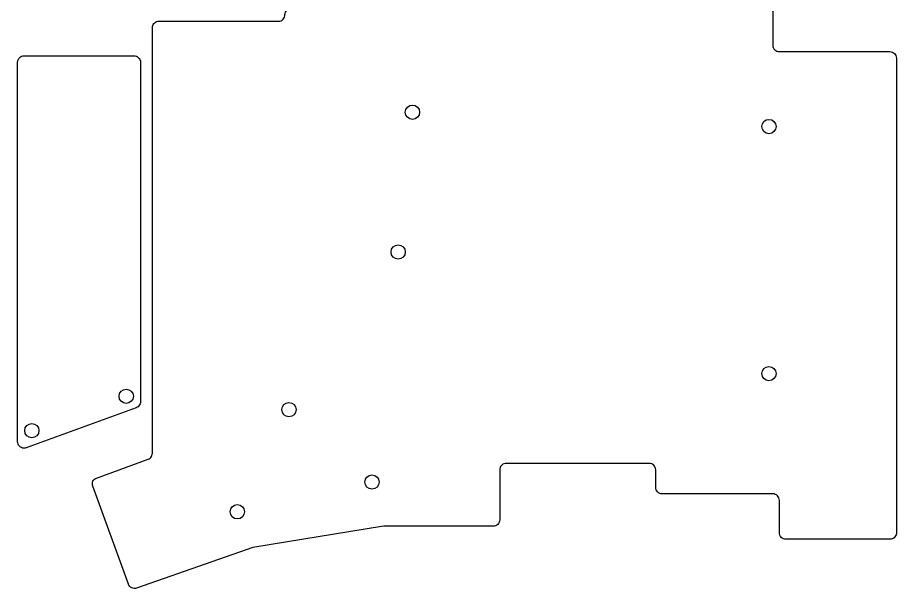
# Model space of a CAD drawing. Header units: inches. Extents: x -23 to 112, y -18 to 166.
# Drawn here: x -23.3 to 112.3, y -18.4 to 69.7 of the extents above; entities that cross this region are included whole.
import ezdxf

# ---------------------------------------------------------------- set-up
doc = ezdxf.new("R2010")
doc.units = ezdxf.units.IN
doc.header["$MEASUREMENT"] = 0

# ---------------------------------------------------------------- blocks, each defined once
blk = doc.blocks.new('block 133')
at = {"color": 7, "lineweight": 25, "true_color": 0xffffff}
blk.add_open_spline([(34.33, 33.55), (34.33, 32.94), (34.82, 32.45), (35.43, 32.45), (35.43, 32.45), (35.43, 32.45), (35.43, 32.45), (35.43, 32.45), (35.43, 32.45), (35.43, 32.45), (35.43, 32.45), (35.43, 32.45), (35.43, 32.45), (36.04, 32.45), (36.53, 32.94), (36.53, 33.55), (36.53, 33.55), (36.53, 33.55), (36.53, 33.55), (36.53, 33.55), (36.53, 33.55), (36.53, 33.55), (36.53, 33.55), (36.53, 33.55), (36.53, 33.55), (36.53, 34.15), (36.04, 34.65), (35.43, 34.65), (35.43, 34.65), (35.43, 34.65), (35.43, 34.65), (35.43, 34.65), (35.43, 34.65), (35.43, 34.65), (35.43, 34.65), (35.43, 34.65), (35.43, 34.65), (34.82, 34.65), (34.33, 34.15), (34.33, 33.55), (34.33, 33.55), (34.33, 33.55), (34.33, 33.55), (34.33, 33.55), (34.33, 33.55), (34.33, 33.55), (34.33, 33.55), (34.33, 33.55), (34.33, 33.55), (34.33, 33.55), (34.33, 33.55), (34.33, 33.55), (34.33, 33.55), (34.33, 33.55), (34.33, 33.55), (34.33, 33.55), (34.33, 33.55), (34.33, 33.55), (34.33, 33.55), (34.33, 33.55), (34.33, 33.55), (34.33, 33.55), (34.33, 33.55), (34.33, 33.55)], degree=3, knots=[0, 0, 0, 0, 1, 1, 1, 2, 2, 2, 3, 3, 3, 4, 4, 4, 5, 5, 5, 6, 6, 6, 7, 7, 7, 8, 8, 8, 9, 9, 9, 10, 10, 10, 11, 11, 11, 12, 12, 12, 13, 13, 13, 14, 14, 14, 15, 15, 15, 16, 16, 16, 17, 17, 17, 18, 18, 18, 19, 19, 19, 20, 20, 20, 21, 21, 21, 21], dxfattribs=at)
blk = doc.blocks.new('block 132')
blk.add_blockref('block 133', (0, 0))
blk = doc.blocks.new('block 131')
blk.add_blockref('block 132', (0, 0))
blk = doc.blocks.new('block 136')
at = {"color": 7, "lineweight": 25, "true_color": 0xffffff}
blk.add_open_spline([(91.52, 52.91), (91.52, 52.31), (92.02, 51.81), (92.63, 51.81), (92.63, 51.81), (92.63, 51.81), (92.63, 51.81), (92.63, 51.81), (92.63, 51.81), (92.63, 51.81), (92.63, 51.81), (92.63, 51.81), (92.63, 51.81), (93.23, 51.81), (93.73, 52.31), (93.73, 52.91), (93.73, 52.91), (93.73, 52.91), (93.73, 52.91), (93.73, 52.91), (93.73, 52.91), (93.73, 52.91), (93.73, 52.91), (93.73, 52.91), (93.73, 52.91), (93.73, 53.52), (93.23, 54.01), (92.63, 54.01), (92.63, 54.01), (92.63, 54.01), (92.63, 54.01), (92.63, 54.01), (92.63, 54.01), (92.63, 54.01), (92.63, 54.01), (92.63, 54.01), (92.63, 54.01), (92.02, 54.01), (91.52, 53.52), (91.52, 52.91), (91.52, 52.91), (91.52, 52.91), (91.52, 52.91), (91.52, 52.91), (91.52, 52.91), (91.52, 52.91), (91.52, 52.91), (91.52, 52.91), (91.52, 52.91), (91.52, 52.91), (91.52, 52.91), (91.52, 52.91), (91.52, 52.91), (91.52, 52.91), (91.52, 52.91), (91.52, 52.91), (91.52, 52.91), (91.52, 52.91), (91.52, 52.91), (91.52, 52.91), (91.52, 52.91), (91.52, 52.91), (91.52, 52.91), (91.52, 52.91)], degree=3, knots=[0, 0, 0, 0, 1, 1, 1, 2, 2, 2, 3, 3, 3, 4, 4, 4, 5, 5, 5, 6, 6, 6, 7, 7, 7, 8, 8, 8, 9, 9, 9, 10, 10, 10, 11, 11, 11, 12, 12, 12, 13, 13, 13, 14, 14, 14, 15, 15, 15, 16, 16, 16, 17, 17, 17, 18, 18, 18, 19, 19, 19, 20, 20, 20, 21, 21, 21, 21], dxfattribs=at)
blk = doc.blocks.new('block 135')
blk.add_blockref('block 136', (0, 0))
blk = doc.blocks.new('block 134')
blk.add_blockref('block 135', (0, 0))
blk = doc.blocks.new('block 139')
at = {"color": 7, "lineweight": 25, "true_color": 0xffffff}
blk.add_open_spline([(9.51, -6.55), (9.51, -7.16), (10, -7.65), (10.61, -7.65), (10.61, -7.65), (10.61, -7.65), (10.61, -7.65), (10.61, -7.65), (10.61, -7.65), (10.61, -7.65), (10.61, -7.65), (10.61, -7.65), (10.61, -7.65), (11.22, -7.65), (11.71, -7.16), (11.71, -6.55), (11.71, -6.55), (11.71, -6.55), (11.71, -6.55), (11.71, -6.55), (11.71, -6.55), (11.71, -6.55), (11.71, -6.55), (11.71, -6.55), (11.71, -6.55), (11.71, -5.94), (11.22, -5.45), (10.61, -5.45), (10.61, -5.45), (10.61, -5.45), (10.61, -5.45), (10.61, -5.45), (10.61, -5.45), (10.61, -5.45), (10.61, -5.45), (10.61, -5.45), (10.61, -5.45), (10, -5.45), (9.51, -5.94), (9.51, -6.55), (9.51, -6.55), (9.51, -6.55), (9.51, -6.55), (9.51, -6.55), (9.51, -6.55), (9.51, -6.55), (9.51, -6.55), (9.51, -6.55), (9.51, -6.55), (9.51, -6.55), (9.51, -6.55), (9.51, -6.55), (9.51, -6.55), (9.51, -6.55), (9.51, -6.55), (9.51, -6.55), (9.51, -6.55), (9.51, -6.55), (9.51, -6.55), (9.51, -6.55), (9.51, -6.55), (9.51, -6.55), (9.51, -6.55), (9.51, -6.55)], degree=3, knots=[0, 0, 0, 0, 1, 1, 1, 2, 2, 2, 3, 3, 3, 4, 4, 4, 5, 5, 5, 6, 6, 6, 7, 7, 7, 8, 8, 8, 9, 9, 9, 10, 10, 10, 11, 11, 11, 12, 12, 12, 13, 13, 13, 14, 14, 14, 15, 15, 15, 16, 16, 16, 17, 17, 17, 18, 18, 18, 19, 19, 19, 20, 20, 20, 21, 21, 21, 21], dxfattribs=at)
blk = doc.blocks.new('block 138')
blk.add_blockref('block 139', (0, 0))
blk = doc.blocks.new('block 137')
blk.add_blockref('block 138', (0, 0))
blk = doc.blocks.new('block 142')
at = {"color": 7, "lineweight": 25, "true_color": 0xffffff}
blk.add_open_spline([(91.52, 14.78), (91.52, 14.17), (92.02, 13.68), (92.63, 13.68), (92.63, 13.68), (92.63, 13.68), (92.63, 13.68), (92.63, 13.68), (92.63, 13.68), (92.63, 13.68), (92.63, 13.68), (92.63, 13.68), (92.63, 13.68), (93.23, 13.68), (93.73, 14.17), (93.73, 14.78), (93.73, 14.78), (93.73, 14.78), (93.73, 14.78), (93.73, 14.78), (93.73, 14.78), (93.73, 14.78), (93.73, 14.78), (93.73, 14.78), (93.73, 14.78), (93.73, 15.39), (93.23, 15.88), (92.63, 15.88), (92.63, 15.88), (92.63, 15.88), (92.63, 15.88), (92.63, 15.88), (92.63, 15.88), (92.63, 15.88), (92.63, 15.88), (92.63, 15.88), (92.63, 15.88), (92.02, 15.88), (91.52, 15.39), (91.52, 14.78), (91.52, 14.78), (91.52, 14.78), (91.52, 14.78), (91.52, 14.78), (91.52, 14.78), (91.52, 14.78), (91.52, 14.78), (91.52, 14.78), (91.52, 14.78), (91.52, 14.78), (91.52, 14.78), (91.52, 14.78), (91.52, 14.78), (91.52, 14.78), (91.52, 14.78), (91.52, 14.78), (91.52, 14.78), (91.52, 14.78), (91.52, 14.78), (91.52, 14.78), (91.52, 14.78), (91.52, 14.78), (91.52, 14.78), (91.52, 14.78)], degree=3, knots=[0, 0, 0, 0, 1, 1, 1, 2, 2, 2, 3, 3, 3, 4, 4, 4, 5, 5, 5, 6, 6, 6, 7, 7, 7, 8, 8, 8, 9, 9, 9, 10, 10, 10, 11, 11, 11, 12, 12, 12, 13, 13, 13, 14, 14, 14, 15, 15, 15, 16, 16, 16, 17, 17, 17, 18, 18, 18, 19, 19, 19, 20, 20, 20, 21, 21, 21, 21], dxfattribs=at)
blk = doc.blocks.new('block 141')
blk.add_blockref('block 142', (0, 0))
blk = doc.blocks.new('block 140')
blk.add_blockref('block 141', (0, 0))
blk = doc.blocks.new('block 145')
at = {"color": 7, "lineweight": 25, "true_color": 0xffffff}
blk.add_open_spline([(36.53, 55.12), (36.53, 54.51), (37.02, 54.01), (37.63, 54.01), (37.63, 54.01), (37.63, 54.01), (37.63, 54.01), (37.63, 54.01), (37.63, 54.01), (37.63, 54.01), (37.63, 54.01), (37.63, 54.01), (37.63, 54.01), (38.24, 54.01), (38.73, 54.51), (38.73, 55.12), (38.73, 55.12), (38.73, 55.12), (38.73, 55.12), (38.73, 55.12), (38.73, 55.12), (38.73, 55.12), (38.73, 55.12), (38.73, 55.12), (38.73, 55.12), (38.73, 55.72), (38.24, 56.22), (37.63, 56.22), (37.63, 56.22), (37.63, 56.22), (37.63, 56.22), (37.63, 56.22), (37.63, 56.22), (37.63, 56.22), (37.63, 56.22), (37.63, 56.22), (37.63, 56.22), (37.02, 56.22), (36.53, 55.72), (36.53, 55.12), (36.53, 55.12), (36.53, 55.12), (36.53, 55.12), (36.53, 55.12), (36.53, 55.12), (36.53, 55.12), (36.53, 55.12), (36.53, 55.12), (36.53, 55.12), (36.53, 55.12), (36.53, 55.12), (36.53, 55.12), (36.53, 55.12), (36.53, 55.12), (36.53, 55.12), (36.53, 55.12), (36.53, 55.12), (36.53, 55.12), (36.53, 55.12), (36.53, 55.12), (36.53, 55.12), (36.53, 55.12), (36.53, 55.12), (36.53, 55.12)], degree=3, knots=[0, 0, 0, 0, 1, 1, 1, 2, 2, 2, 3, 3, 3, 4, 4, 4, 5, 5, 5, 6, 6, 6, 7, 7, 7, 8, 8, 8, 9, 9, 9, 10, 10, 10, 11, 11, 11, 12, 12, 12, 13, 13, 13, 14, 14, 14, 15, 15, 15, 16, 16, 16, 17, 17, 17, 18, 18, 18, 19, 19, 19, 20, 20, 20, 21, 21, 21, 21], dxfattribs=at)
blk = doc.blocks.new('block 144')
blk.add_blockref('block 145', (0, 0))
blk = doc.blocks.new('block 143')
blk.add_blockref('block 144', (0, 0))
blk = doc.blocks.new('block 148')
at = {"color": 7, "lineweight": 25, "true_color": 0xffffff}
blk.add_open_spline([(17.48, 9.21), (17.48, 8.6), (17.97, 8.11), (18.58, 8.11), (18.58, 8.11), (18.58, 8.11), (18.58, 8.11), (18.58, 8.11), (18.58, 8.11), (18.58, 8.11), (18.58, 8.11), (18.58, 8.11), (18.58, 8.11), (19.19, 8.11), (19.68, 8.6), (19.68, 9.21), (19.68, 9.21), (19.68, 9.21), (19.68, 9.21), (19.68, 9.21), (19.68, 9.21), (19.68, 9.21), (19.68, 9.21), (19.68, 9.21), (19.68, 9.21), (19.68, 9.82), (19.19, 10.31), (18.58, 10.31), (18.58, 10.31), (18.58, 10.31), (18.58, 10.31), (18.58, 10.31), (18.58, 10.31), (18.58, 10.31), (18.58, 10.31), (18.58, 10.31), (18.58, 10.31), (17.97, 10.31), (17.48, 9.82), (17.48, 9.21), (17.48, 9.21), (17.48, 9.21), (17.48, 9.21), (17.48, 9.21), (17.48, 9.21), (17.48, 9.21), (17.48, 9.21), (17.48, 9.21), (17.48, 9.21), (17.48, 9.21), (17.48, 9.21), (17.48, 9.21), (17.48, 9.21), (17.48, 9.21), (17.48, 9.21), (17.48, 9.21), (17.48, 9.21), (17.48, 9.21), (17.48, 9.21), (17.48, 9.21), (17.48, 9.21), (17.48, 9.21), (17.48, 9.21), (17.48, 9.21)], degree=3, knots=[0, 0, 0, 0, 1, 1, 1, 2, 2, 2, 3, 3, 3, 4, 4, 4, 5, 5, 5, 6, 6, 6, 7, 7, 7, 8, 8, 8, 9, 9, 9, 10, 10, 10, 11, 11, 11, 12, 12, 12, 13, 13, 13, 14, 14, 14, 15, 15, 15, 16, 16, 16, 17, 17, 17, 18, 18, 18, 19, 19, 19, 20, 20, 20, 21, 21, 21, 21], dxfattribs=at)
blk = doc.blocks.new('block 147')
blk.add_blockref('block 148', (0, 0))
blk = doc.blocks.new('block 146')
blk.add_blockref('block 147', (0, 0))
blk = doc.blocks.new('block 151')
at = {"color": 7, "lineweight": 25, "true_color": 0xffffff}
blk.add_open_spline([(30.28, -1.97), (30.28, -2.57), (30.78, -3.07), (31.38, -3.07), (31.38, -3.07), (31.38, -3.07), (31.38, -3.07), (31.38, -3.07), (31.38, -3.07), (31.38, -3.07), (31.38, -3.07), (31.38, -3.07), (31.38, -3.07), (31.99, -3.07), (32.49, -2.57), (32.49, -1.97), (32.49, -1.97), (32.49, -1.97), (32.49, -1.97), (32.49, -1.97), (32.49, -1.97), (32.49, -1.97), (32.49, -1.97), (32.49, -1.97), (32.49, -1.97), (32.49, -1.36), (31.99, -0.87), (31.38, -0.87), (31.38, -0.87), (31.38, -0.87), (31.38, -0.87), (31.38, -0.87), (31.38, -0.87), (31.38, -0.87), (31.38, -0.87), (31.38, -0.87), (31.38, -0.87), (30.78, -0.87), (30.28, -1.36), (30.28, -1.97), (30.28, -1.97), (30.28, -1.97), (30.28, -1.97), (30.28, -1.97), (30.28, -1.97), (30.28, -1.97), (30.28, -1.97), (30.28, -1.97), (30.28, -1.97), (30.28, -1.97), (30.28, -1.97), (30.28, -1.97), (30.28, -1.97), (30.28, -1.97), (30.28, -1.97), (30.28, -1.97), (30.28, -1.97), (30.28, -1.97), (30.28, -1.97), (30.28, -1.97), (30.28, -1.97), (30.28, -1.97), (30.28, -1.97), (30.28, -1.97)], degree=3, knots=[0, 0, 0, 0, 1, 1, 1, 2, 2, 2, 3, 3, 3, 4, 4, 4, 5, 5, 5, 6, 6, 6, 7, 7, 7, 8, 8, 8, 9, 9, 9, 10, 10, 10, 11, 11, 11, 12, 12, 12, 13, 13, 13, 14, 14, 14, 15, 15, 15, 16, 16, 16, 17, 17, 17, 18, 18, 18, 19, 19, 19, 20, 20, 20, 21, 21, 21, 21], dxfattribs=at)
blk = doc.blocks.new('block 150')
blk.add_blockref('block 151', (0, 0))
blk = doc.blocks.new('block 149')
blk.add_blockref('block 150', (0, 0))
blk = doc.blocks.new('block 154')
at = {"color": 7, "lineweight": 25, "true_color": 0xffffff}
blk.add_lwpolyline([(-2.5, 68.18), (-2.48, 68.35), (-2.44, 68.52), (-2.37, 68.68), (-2.27, 68.82), (-2.14, 68.94), (-2, 69.04), (-1.84, 69.12), (-1.67, 69.16), (-1.5, 69.18)], dxfattribs=at)
blk = doc.blocks.new('block 153')
blk.add_blockref('block 154', (0, 0))
blk = doc.blocks.new('block 156')
at = {"color": 7, "lineweight": 25, "true_color": 0xffffff}
blk.add_lwpolyline([(-1.5, 69.18), (1.75, 69.18), (12.56, 69.18), (16.96, 69.18)], dxfattribs=at)
blk = doc.blocks.new('block 155')
blk.add_blockref('block 156', (0, 0))
blk = doc.blocks.new('block 158')
at = {"color": 7, "lineweight": 25, "true_color": 0xffffff}
blk.add_lwpolyline([(16.96, 69.18), (17.16, 69.2), (17.35, 69.25), (17.52, 69.35), (17.67, 69.47), (17.79, 69.62), (17.89, 69.79), (17.94, 69.98), (17.96, 70.18)], dxfattribs=at)
blk = doc.blocks.new('block 157')
blk.add_blockref('block 158', (0, 0))
blk = doc.blocks.new('block 160')
at = {"color": 7, "lineweight": 25, "true_color": 0xffffff}
blk.add_lwpolyline([(17.96, 70.18), (17.98, 70.37), (18.04, 70.56), (18.13, 70.73), (18.26, 70.89), (18.41, 71.01), (18.58, 71.1), (18.77, 71.16), (18.96, 71.18)], dxfattribs=at)
blk = doc.blocks.new('block 159')
blk.add_blockref('block 160', (0, 0))
blk = doc.blocks.new('block 162')
at = {"color": 7, "lineweight": 25, "true_color": 0xffffff}
blk.add_lwpolyline([(18.96, 71.18), (36.03, 71.18)], dxfattribs=at)
blk = doc.blocks.new('block 161')
blk.add_blockref('block 162', (0, 0))
blk = doc.blocks.new('block 164')
at = {"color": 7, "lineweight": 25, "true_color": 0xffffff}
blk.add_lwpolyline([(36.03, 71.18), (36.22, 71.2), (36.41, 71.25), (36.58, 71.35), (36.74, 71.47), (36.86, 71.62), (36.95, 71.8), (37.01, 71.98), (37.03, 72.18)], dxfattribs=at)
blk = doc.blocks.new('block 163')
blk.add_blockref('block 164', (0, 0))
blk = doc.blocks.new('block 166')
at = {"color": 7, "lineweight": 25, "true_color": 0xffffff}
blk.add_lwpolyline([(37.03, 72.18), (37.03, 72.68)], dxfattribs=at)
blk = doc.blocks.new('block 165')
blk.add_blockref('block 166', (0, 0))
blk = doc.blocks.new('block 168')
at = {"color": 7, "lineweight": 25, "true_color": 0xffffff}
blk.add_lwpolyline([(37.03, 72.68), (37.05, 72.88), (37.11, 73.06), (37.2, 73.24), (37.32, 73.39), (37.47, 73.51), (37.65, 73.6), (37.83, 73.66), (38.03, 73.68)], dxfattribs=at)
blk = doc.blocks.new('block 167')
blk.add_blockref('block 168', (0, 0))
blk = doc.blocks.new('block 170')
at = {"color": 7, "lineweight": 25, "true_color": 0xffffff}
blk.add_lwpolyline([(38.03, 73.68), (55.09, 73.68)], dxfattribs=at)
blk = doc.blocks.new('block 169')
blk.add_blockref('block 170', (0, 0))
blk = doc.blocks.new('block 172')
at = {"color": 7, "lineweight": 25, "true_color": 0xffffff}
blk.add_lwpolyline([(55.09, 73.68), (55.27, 73.7), (55.44, 73.74), (55.59, 73.81), (55.74, 73.91), (55.86, 74.04), (55.96, 74.18), (56.04, 74.34), (56.08, 74.51), (56.09, 74.68)], dxfattribs=at)
blk = doc.blocks.new('block 171')
blk.add_blockref('block 172', (0, 0))
blk = doc.blocks.new('block 174')
at = {"color": 7, "lineweight": 25, "true_color": 0xffffff}
blk.add_lwpolyline([(56.09, 74.68), (56.09, 75.18)], dxfattribs=at)
blk = doc.blocks.new('block 173')
blk.add_blockref('block 174', (0, 0))
blk = doc.blocks.new('block 176')
at = {"color": 7, "lineweight": 25, "true_color": 0xffffff}
blk.add_lwpolyline([(56.09, 75.18), (56.11, 75.36), (56.16, 75.52), (56.23, 75.68), (56.33, 75.83), (56.45, 75.95), (56.6, 76.05), (56.75, 76.12), (56.92, 76.17), (57.1, 76.18)], dxfattribs=at)
blk = doc.blocks.new('block 175')
blk.add_blockref('block 176', (0, 0))
blk = doc.blocks.new('block 178')
at = {"color": 7, "lineweight": 25, "true_color": 0xffffff}
blk.add_lwpolyline([(57.1, 76.18), (73.16, 76.18)], dxfattribs=at)
blk = doc.blocks.new('block 177')
blk.add_blockref('block 178', (0, 0))
blk = doc.blocks.new('block 180')
at = {"color": 7, "lineweight": 25, "true_color": 0xffffff}
blk.add_lwpolyline([(73.16, 76.18), (73.33, 76.17), (73.5, 76.12), (73.66, 76.05), (73.8, 75.95), (73.93, 75.83), (74.03, 75.68), (74.1, 75.52), (74.15, 75.36), (74.16, 75.18)], dxfattribs=at)
blk = doc.blocks.new('block 179')
blk.add_blockref('block 180', (0, 0))
blk = doc.blocks.new('block 182')
at = {"color": 7, "lineweight": 25, "true_color": 0xffffff}
blk.add_lwpolyline([(74.16, 75.18), (74.16, 72.48)], dxfattribs=at)
blk = doc.blocks.new('block 181')
blk.add_blockref('block 182', (0, 0))
blk = doc.blocks.new('block 184')
at = {"color": 7, "lineweight": 25, "true_color": 0xffffff}
blk.add_lwpolyline([(74.16, 72.48), (74.18, 72.28), (74.24, 72.1), (74.33, 71.92), (74.45, 71.77), (74.61, 71.65), (74.78, 71.56), (74.97, 71.5), (75.16, 71.48)], dxfattribs=at)
blk = doc.blocks.new('block 183')
blk.add_blockref('block 184', (0, 0))
blk = doc.blocks.new('block 186')
at = {"color": 7, "lineweight": 25, "true_color": 0xffffff}
blk.add_lwpolyline([(75.16, 71.48), (92.23, 71.48)], dxfattribs=at)
blk = doc.blocks.new('block 185')
blk.add_blockref('block 186', (0, 0))
blk = doc.blocks.new('block 188')
at = {"color": 7, "lineweight": 25, "true_color": 0xffffff}
blk.add_lwpolyline([(92.23, 71.48), (92.4, 71.46), (92.57, 71.42), (92.73, 71.35), (92.87, 71.24), (92.99, 71.12), (93.09, 70.98), (93.17, 70.82), (93.21, 70.65), (93.23, 70.48)], dxfattribs=at)
blk = doc.blocks.new('block 187')
blk.add_blockref('block 188', (0, 0))
blk = doc.blocks.new('block 190')
at = {"color": 7, "lineweight": 25, "true_color": 0xffffff}
blk.add_lwpolyline([(93.23, 70.48), (93.23, 65.47)], dxfattribs=at)
blk = doc.blocks.new('block 189')
blk.add_blockref('block 190', (0, 0))
blk = doc.blocks.new('block 192')
at = {"color": 7, "lineweight": 25, "true_color": 0xffffff}
blk.add_lwpolyline([(93.23, 65.47), (93.25, 65.28), (93.3, 65.09), (93.4, 64.92), (93.52, 64.77), (93.67, 64.64), (93.84, 64.55), (94.03, 64.49), (94.23, 64.47)], dxfattribs=at)
blk = doc.blocks.new('block 191')
blk.add_blockref('block 192', (0, 0))
blk = doc.blocks.new('block 194')
at = {"color": 7, "lineweight": 25, "true_color": 0xffffff}
blk.add_lwpolyline([(94.23, 64.47), (111.29, 64.47)], dxfattribs=at)
blk = doc.blocks.new('block 193')
blk.add_blockref('block 194', (0, 0))
blk = doc.blocks.new('block 196')
at = {"color": 7, "lineweight": 25, "true_color": 0xffffff}
blk.add_lwpolyline([(111.29, 64.47), (111.49, 64.45), (111.67, 64.4), (111.85, 64.3), (112, 64.18), (112.12, 64.03), (112.22, 63.86), (112.27, 63.67), (112.29, 63.47)], dxfattribs=at)
blk = doc.blocks.new('block 195')
blk.add_blockref('block 196', (0, 0))
blk = doc.blocks.new('block 198')
at = {"color": 7, "lineweight": 25, "true_color": 0xffffff}
blk.add_lwpolyline([(112.29, 63.47), (112.29, -9.79)], dxfattribs=at)
blk = doc.blocks.new('block 197')
blk.add_blockref('block 198', (0, 0))
blk = doc.blocks.new('block 200')
at = {"color": 7, "lineweight": 25, "true_color": 0xffffff}
blk.add_lwpolyline([(112.29, -9.79), (112.28, -9.96), (112.23, -10.13), (112.16, -10.29), (112.06, -10.43), (111.93, -10.56), (111.79, -10.66), (111.63, -10.73), (111.47, -10.77), (111.29, -10.79)], dxfattribs=at)
blk = doc.blocks.new('block 199')
blk.add_blockref('block 200', (0, 0))
blk = doc.blocks.new('block 202')
at = {"color": 7, "lineweight": 25, "true_color": 0xffffff}
blk.add_lwpolyline([(111.29, -10.79), (95.23, -10.79)], dxfattribs=at)
blk = doc.blocks.new('block 201')
blk.add_blockref('block 202', (0, 0))
blk = doc.blocks.new('block 204')
at = {"color": 7, "lineweight": 25, "true_color": 0xffffff}
blk.add_lwpolyline([(95.23, -10.79), (95.03, -10.77), (94.84, -10.71), (94.67, -10.62), (94.52, -10.5), (94.4, -10.35), (94.3, -10.17), (94.25, -9.98), (94.23, -9.79)], dxfattribs=at)
blk = doc.blocks.new('block 203')
blk.add_blockref('block 204', (0, 0))
blk = doc.blocks.new('block 206')
at = {"color": 7, "lineweight": 25, "true_color": 0xffffff}
blk.add_lwpolyline([(94.23, -9.79), (94.23, -4.79)], dxfattribs=at)
blk = doc.blocks.new('block 205')
blk.add_blockref('block 206', (0, 0))
blk = doc.blocks.new('block 208')
at = {"color": 7, "lineweight": 25, "true_color": 0xffffff}
blk.add_lwpolyline([(94.23, -4.79), (94.21, -4.59), (94.15, -4.4), (94.06, -4.23), (93.93, -4.08), (93.78, -3.95), (93.61, -3.86), (93.42, -3.8), (93.23, -3.78)], dxfattribs=at)
blk = doc.blocks.new('block 207')
blk.add_blockref('block 208', (0, 0))
blk = doc.blocks.new('block 210')
at = {"color": 7, "lineweight": 25, "true_color": 0xffffff}
blk.add_lwpolyline([(93.23, -3.78), (76.16, -3.78)], dxfattribs=at)
blk = doc.blocks.new('block 209')
blk.add_blockref('block 210', (0, 0))
blk = doc.blocks.new('block 212')
at = {"color": 7, "lineweight": 25, "true_color": 0xffffff}
blk.add_lwpolyline([(76.16, -3.78), (75.97, -3.76), (75.78, -3.71), (75.61, -3.62), (75.45, -3.49), (75.33, -3.34), (75.24, -3.17), (75.18, -2.98), (75.16, -2.78)], dxfattribs=at)
blk = doc.blocks.new('block 211')
blk.add_blockref('block 212', (0, 0))
blk = doc.blocks.new('block 214')
at = {"color": 7, "lineweight": 25, "true_color": 0xffffff}
blk.add_lwpolyline([(75.16, -2.78), (75.16, -0.08)], dxfattribs=at)
blk = doc.blocks.new('block 213')
blk.add_blockref('block 214', (0, 0))
blk = doc.blocks.new('block 216')
at = {"color": 7, "lineweight": 25, "true_color": 0xffffff}
blk.add_lwpolyline([(75.16, -0.08), (75.14, 0.11), (75.08, 0.3), (74.99, 0.47), (74.87, 0.63), (74.72, 0.75), (74.54, 0.84), (74.36, 0.9), (74.16, 0.92)], dxfattribs=at)
blk = doc.blocks.new('block 215')
blk.add_blockref('block 216', (0, 0))
blk = doc.blocks.new('block 218')
at = {"color": 7, "lineweight": 25, "true_color": 0xffffff}
blk.add_lwpolyline([(74.16, 0.92), (52.09, 0.92)], dxfattribs=at)
blk = doc.blocks.new('block 217')
blk.add_blockref('block 218', (0, 0))
blk = doc.blocks.new('block 220')
at = {"color": 7, "lineweight": 25, "true_color": 0xffffff}
blk.add_lwpolyline([(52.09, 0.92), (51.92, 0.9), (51.75, 0.86), (51.59, 0.79), (51.45, 0.69), (51.32, 0.56), (51.22, 0.42), (51.15, 0.26), (51.11, 0.09), (51.09, -0.08)], dxfattribs=at)
blk = doc.blocks.new('block 219')
blk.add_blockref('block 220', (0, 0))
blk = doc.blocks.new('block 222')
at = {"color": 7, "lineweight": 25, "true_color": 0xffffff}
blk.add_lwpolyline([(51.09, -0.08), (51.09, -7.79)], dxfattribs=at)
blk = doc.blocks.new('block 221')
blk.add_blockref('block 222', (0, 0))
blk = doc.blocks.new('block 224')
at = {"color": 7, "lineweight": 25, "true_color": 0xffffff}
blk.add_lwpolyline([(51.09, -7.79), (51.07, -7.98), (51.01, -8.17), (50.92, -8.34), (50.8, -8.49), (50.65, -8.62), (50.47, -8.71), (50.29, -8.77), (50.09, -8.79)], dxfattribs=at)
blk = doc.blocks.new('block 223')
blk.add_blockref('block 224', (0, 0))
blk = doc.blocks.new('block 226')
at = {"color": 7, "lineweight": 25, "true_color": 0xffffff}
blk.add_lwpolyline([(50.09, -8.79), (33.19, -8.79)], dxfattribs=at)
blk = doc.blocks.new('block 225')
blk.add_blockref('block 226', (0, 0))
blk = doc.blocks.new('block 228')
at = {"color": 7, "lineweight": 25, "true_color": 0xffffff}
blk.add_lwpolyline([(33.19, -8.79), (32.87, -8.81)], dxfattribs=at)
blk = doc.blocks.new('block 227')
blk.add_blockref('block 228', (0, 0))
blk = doc.blocks.new('block 230')
at = {"color": 7, "lineweight": 25, "true_color": 0xffffff}
blk.add_lwpolyline([(32.87, -8.81), (13.33, -11.99)], dxfattribs=at)
blk = doc.blocks.new('block 229')
blk.add_blockref('block 230', (0, 0))
blk = doc.blocks.new('block 232')
at = {"color": 7, "lineweight": 25, "true_color": 0xffffff}
blk.add_lwpolyline([(13.33, -11.99), (12.99, -12.08)], dxfattribs=at)
blk = doc.blocks.new('block 231')
blk.add_blockref('block 232', (0, 0))
blk = doc.blocks.new('block 234')
at = {"color": 7, "lineweight": 25, "true_color": 0xffffff}
blk.add_lwpolyline([(12.99, -12.08), (-4.92, -18.33)], dxfattribs=at)
blk = doc.blocks.new('block 233')
blk.add_blockref('block 234', (0, 0))
blk = doc.blocks.new('block 236')
at = {"color": 7, "lineweight": 25, "true_color": 0xffffff}
blk.add_lwpolyline([(-4.92, -18.33), (-5.11, -18.37), (-5.31, -18.38), (-5.5, -18.35), (-5.68, -18.29), (-5.85, -18.19), (-5.99, -18.06), (-6.11, -17.9), (-6.19, -17.73)], dxfattribs=at)
blk = doc.blocks.new('block 235')
blk.add_blockref('block 236', (0, 0))
blk = doc.blocks.new('block 238')
at = {"color": 7, "lineweight": 25, "true_color": 0xffffff}
blk.add_lwpolyline([(-6.19, -17.73), (-11.69, -2.62)], dxfattribs=at)
blk = doc.blocks.new('block 237')
blk.add_blockref('block 238', (0, 0))
blk = doc.blocks.new('block 240')
at = {"color": 7, "lineweight": 25, "true_color": 0xffffff}
blk.add_lwpolyline([(-11.69, -2.62), (-11.74, -2.43), (-11.75, -2.23), (-11.72, -2.04), (-11.66, -1.85), (-11.56, -1.68), (-11.43, -1.54), (-11.27, -1.42), (-11.09, -1.34)], dxfattribs=at)
blk = doc.blocks.new('block 239')
blk.add_blockref('block 240', (0, 0))
blk = doc.blocks.new('block 242')
at = {"color": 7, "lineweight": 25, "true_color": 0xffffff}
blk.add_lwpolyline([(-11.09, -1.34), (-3.16, 1.55)], dxfattribs=at)
blk = doc.blocks.new('block 241')
blk.add_blockref('block 242', (0, 0))
blk = doc.blocks.new('block 244')
at = {"color": 7, "lineweight": 25, "true_color": 0xffffff}
blk.add_lwpolyline([(-3.16, 1.55), (-3, 1.63), (-2.86, 1.73), (-2.73, 1.85), (-2.63, 1.99), (-2.56, 2.15), (-2.52, 2.32), (-2.5, 2.49)], dxfattribs=at)
blk = doc.blocks.new('block 243')
blk.add_blockref('block 244', (0, 0))
blk = doc.blocks.new('block 246')
at = {"color": 7, "lineweight": 25, "true_color": 0xffffff}
blk.add_lwpolyline([(-2.5, 2.49), (-2.5, 67.18), (-2.5, 68.18)], dxfattribs=at)
blk = doc.blocks.new('block 245')
blk.add_blockref('block 246', (0, 0))
blk = doc.blocks.new('block 152')
for name in ['block 175', 'block 177', 'block 179', 'block 171', 'block 173', 'block 181', 'block 167', 'block 169', 'block 163', 'block 165', 'block 183', 'block 159', 'block 161', 'block 185', 'block 187', 'block 153', 'block 155', 'block 157', 'block 189', 'block 245', 'block 191', 'block 193', 'block 195', 'block 197', 'block 241', 'block 243', 'block 219', 'block 217', 'block 215', 'block 239', 'block 221', 'block 213', 'block 237', 'block 211', 'block 209', 'block 207', 'block 205', 'block 223', 'block 229', 'block 227', 'block 225', 'block 203', 'block 201', 'block 199', 'block 233', 'block 231', 'block 235']:
    blk.add_blockref(name, (0, 0))
blk = doc.blocks.new('block 250')
at = {"color": 7, "lineweight": 25, "true_color": 0xffffff}
blk.add_lwpolyline([(-5.33, 63.83), (-5.14, 63.81), (-4.95, 63.75), (-4.78, 63.66), (-4.62, 63.54), (-4.5, 63.39), (-4.41, 63.21), (-4.35, 63.03), (-4.33, 62.83)], dxfattribs=at)
blk = doc.blocks.new('block 249')
blk.add_blockref('block 250', (0, 0))
blk = doc.blocks.new('block 248')
blk.add_blockref('block 249', (0, 0))
blk = doc.blocks.new('block 253')
at = {"color": 7, "lineweight": 25, "true_color": 0xffffff}
blk.add_lwpolyline([(-4.33, 62.83), (-4.33, 10.44)], dxfattribs=at)
blk = doc.blocks.new('block 252')
blk.add_blockref('block 253', (0, 0))
blk = doc.blocks.new('block 251')
blk.add_blockref('block 252', (0, 0))
blk = doc.blocks.new('block 256')
at = {"color": 7, "lineweight": 25, "true_color": 0xffffff}
blk.add_lwpolyline([(-4.33, 10.44), (-4.35, 10.26), (-4.39, 10.09), (-4.47, 9.94), (-4.57, 9.79), (-4.69, 9.67), (-4.83, 9.57), (-4.99, 9.5)], dxfattribs=at)
blk = doc.blocks.new('block 255')
blk.add_blockref('block 256', (0, 0))
blk = doc.blocks.new('block 254')
blk.add_blockref('block 255', (0, 0))
blk = doc.blocks.new('block 259')
at = {"color": 7, "lineweight": 25, "true_color": 0xffffff}
blk.add_lwpolyline([(-4.99, 9.5), (-21.95, 3.32)], dxfattribs=at)
blk = doc.blocks.new('block 258')
blk.add_blockref('block 259', (0, 0))
blk = doc.blocks.new('block 257')
blk.add_blockref('block 258', (0, 0))
blk = doc.blocks.new('block 262')
at = {"color": 7, "lineweight": 25, "true_color": 0xffffff}
blk.add_lwpolyline([(-21.95, 3.32), (-22.14, 3.28), (-22.33, 3.26), (-22.52, 3.29), (-22.7, 3.35), (-22.86, 3.44), (-23.01, 3.57), (-23.13, 3.72), (-23.22, 3.89), (-23.27, 4.07), (-23.29, 4.26)], dxfattribs=at)
blk = doc.blocks.new('block 261')
blk.add_blockref('block 262', (0, 0))
blk = doc.blocks.new('block 260')
blk.add_blockref('block 261', (0, 0))
blk = doc.blocks.new('block 265')
at = {"color": 7, "lineweight": 25, "true_color": 0xffffff}
blk.add_lwpolyline([(-23.29, 4.26), (-23.29, 62.83)], dxfattribs=at)
blk = doc.blocks.new('block 264')
blk.add_blockref('block 265', (0, 0))
blk = doc.blocks.new('block 263')
blk.add_blockref('block 264', (0, 0))
blk = doc.blocks.new('block 268')
at = {"color": 7, "lineweight": 25, "true_color": 0xffffff}
blk.add_lwpolyline([(-23.29, 62.83), (-23.27, 63.03), (-23.21, 63.21), (-23.12, 63.39), (-23, 63.54), (-22.85, 63.66), (-22.67, 63.75), (-22.49, 63.81), (-22.29, 63.83)], dxfattribs=at)
blk = doc.blocks.new('block 267')
blk.add_blockref('block 268', (0, 0))
blk = doc.blocks.new('block 266')
blk.add_blockref('block 267', (0, 0))
blk = doc.blocks.new('block 271')
at = {"color": 7, "lineweight": 25, "true_color": 0xffffff}
blk.add_lwpolyline([(-22.29, 63.83), (-5.33, 63.83)], dxfattribs=at)
blk = doc.blocks.new('block 270')
blk.add_blockref('block 271', (0, 0))
blk = doc.blocks.new('block 269')
blk.add_blockref('block 270', (0, 0))
blk = doc.blocks.new('block 247')
for name in ['block 266', 'block 269', 'block 248', 'block 263', 'block 251', 'block 257', 'block 254', 'block 260']:
    blk.add_blockref(name, (0, 0))
blk = doc.blocks.new('block 275')
at = {"color": 7, "lineweight": 25, "true_color": 0xffffff}
blk.add_open_spline([(-7.63, 11.27), (-7.63, 10.67), (-7.13, 10.18), (-6.53, 10.18), (-6.53, 10.18), (-6.53, 10.18), (-6.53, 10.18), (-6.53, 10.18), (-6.53, 10.18), (-6.53, 10.18), (-6.53, 10.18), (-6.53, 10.18), (-6.53, 10.18), (-6.53, 10.18), (-6.53, 10.18), (-6.53, 10.18), (-6.53, 10.18), (-6.53, 10.18), (-6.53, 10.18), (-6.53, 10.18), (-6.53, 10.18), (-6.53, 10.18), (-6.53, 10.18), (-6.53, 10.18), (-6.53, 10.18), (-5.92, 10.18), (-5.43, 10.67), (-5.43, 11.27), (-5.43, 11.27), (-5.43, 11.27), (-5.43, 11.27), (-5.43, 11.27), (-5.43, 11.27), (-5.43, 11.27), (-5.43, 11.27), (-5.43, 11.27), (-5.43, 11.27), (-5.43, 11.27), (-5.43, 11.27), (-5.43, 11.27), (-5.43, 11.27), (-5.43, 11.27), (-5.43, 11.27), (-5.43, 11.27), (-5.43, 11.27), (-5.43, 11.27), (-5.43, 11.27), (-5.43, 11.27), (-5.43, 11.27), (-5.43, 11.88), (-5.92, 12.37), (-6.53, 12.37), (-6.53, 12.37), (-6.53, 12.37), (-6.53, 12.37), (-6.53, 12.37), (-6.53, 12.37), (-6.53, 12.37), (-6.53, 12.37), (-6.53, 12.37), (-6.53, 12.37), (-6.53, 12.37), (-6.53, 12.37), (-6.53, 12.37), (-6.53, 12.37), (-6.53, 12.37), (-6.53, 12.37), (-6.53, 12.37), (-6.53, 12.37), (-6.53, 12.37), (-6.53, 12.37), (-6.53, 12.37), (-6.53, 12.37), (-7.13, 12.37), (-7.63, 11.88), (-7.63, 11.27), (-7.63, 11.27), (-7.63, 11.27), (-7.63, 11.27), (-7.63, 11.27), (-7.63, 11.27), (-7.63, 11.27), (-7.63, 11.27), (-7.63, 11.27), (-7.63, 11.27), (-7.63, 11.27), (-7.63, 11.27), (-7.63, 11.27), (-7.63, 11.27), (-7.63, 11.27), (-7.63, 11.27), (-7.63, 11.27), (-7.63, 11.27), (-7.63, 11.27), (-7.63, 11.27), (-7.63, 11.27), (-7.63, 11.27), (-7.63, 11.27), (-7.63, 11.27), (-7.63, 11.27), (-7.63, 11.27), (-7.63, 11.27), (-7.63, 11.27), (-7.63, 11.27), (-7.63, 11.27), (-7.63, 11.27), (-7.63, 11.27), (-7.63, 11.27), (-7.63, 11.27), (-7.63, 11.27), (-7.63, 11.27), (-7.63, 11.27), (-7.63, 11.27), (-7.63, 11.27), (-7.63, 11.27), (-7.63, 11.27), (-7.63, 11.27), (-7.63, 11.27), (-7.63, 11.27), (-7.63, 11.27), (-7.63, 11.27), (-7.63, 11.27), (-7.63, 11.27), (-7.63, 11.27)], degree=3, knots=[0, 0, 0, 0, 1, 1, 1, 2, 2, 2, 3, 3, 3, 4, 4, 4, 5, 5, 5, 6, 6, 6, 7, 7, 7, 8, 8, 8, 9, 9, 9, 10, 10, 10, 11, 11, 11, 12, 12, 12, 13, 13, 13, 14, 14, 14, 15, 15, 15, 16, 16, 16, 17, 17, 17, 18, 18, 18, 19, 19, 19, 20, 20, 20, 21, 21, 21, 22, 22, 22, 23, 23, 23, 24, 24, 24, 25, 25, 25, 26, 26, 26, 27, 27, 27, 28, 28, 28, 29, 29, 29, 30, 30, 30, 31, 31, 31, 32, 32, 32, 33, 33, 33, 34, 34, 34, 35, 35, 35, 36, 36, 36, 37, 37, 37, 38, 38, 38, 39, 39, 39, 40, 40, 40, 41, 41, 41, 41], dxfattribs=at)
blk = doc.blocks.new('block 274')
blk.add_blockref('block 275', (0, 0))
blk = doc.blocks.new('block 273')
blk.add_blockref('block 274', (0, 0))
blk = doc.blocks.new('block 272')
blk.add_blockref('block 273', (0, 0))
blk = doc.blocks.new('block 279')
at = {"color": 7, "lineweight": 25, "true_color": 0xffffff}
blk.add_open_spline([(-22.19, 5.97), (-22.19, 5.37), (-21.7, 4.87), (-21.09, 4.87), (-21.09, 4.87), (-21.09, 4.87), (-21.09, 4.87), (-21.09, 4.87), (-21.09, 4.87), (-21.09, 4.87), (-21.09, 4.87), (-21.09, 4.87), (-21.09, 4.87), (-21.09, 4.87), (-21.09, 4.87), (-21.09, 4.87), (-21.09, 4.87), (-21.09, 4.87), (-21.09, 4.87), (-21.09, 4.87), (-21.09, 4.87), (-21.09, 4.87), (-21.09, 4.87), (-21.09, 4.87), (-21.09, 4.87), (-20.49, 4.87), (-20, 5.37), (-20, 5.97), (-20, 5.97), (-20, 5.97), (-20, 5.97), (-20, 5.97), (-20, 5.97), (-20, 5.97), (-20, 5.97), (-20, 5.97), (-20, 5.97), (-20, 5.97), (-20, 5.97), (-20, 5.97), (-20, 5.97), (-20, 5.97), (-20, 5.97), (-20, 5.97), (-20, 5.97), (-20, 5.97), (-20, 5.97), (-20, 5.97), (-20, 5.97), (-20, 6.58), (-20.49, 7.07), (-21.09, 7.07), (-21.09, 7.07), (-21.09, 7.07), (-21.09, 7.07), (-21.09, 7.07), (-21.09, 7.07), (-21.09, 7.07), (-21.09, 7.07), (-21.09, 7.07), (-21.09, 7.07), (-21.09, 7.07), (-21.09, 7.07), (-21.09, 7.07), (-21.09, 7.07), (-21.09, 7.07), (-21.09, 7.07), (-21.09, 7.07), (-21.09, 7.07), (-21.09, 7.07), (-21.09, 7.07), (-21.09, 7.07), (-21.09, 7.07), (-21.7, 7.07), (-22.19, 6.58), (-22.19, 5.97), (-22.19, 5.97), (-22.19, 5.97), (-22.19, 5.97), (-22.19, 5.97), (-22.19, 5.97), (-22.19, 5.97), (-22.19, 5.97), (-22.19, 5.97), (-22.19, 5.97), (-22.19, 5.97), (-22.19, 5.97), (-22.19, 5.97), (-22.19, 5.97), (-22.19, 5.97), (-22.19, 5.97), (-22.19, 5.97), (-22.19, 5.97), (-22.19, 5.97), (-22.19, 5.97), (-22.19, 5.97), (-22.19, 5.97), (-22.19, 5.97), (-22.19, 5.97), (-22.19, 5.97), (-22.19, 5.97), (-22.19, 5.97), (-22.19, 5.97), (-22.19, 5.97), (-22.19, 5.97), (-22.19, 5.97), (-22.19, 5.97), (-22.19, 5.97), (-22.19, 5.97), (-22.19, 5.97), (-22.19, 5.97), (-22.19, 5.97), (-22.19, 5.97), (-22.19, 5.97), (-22.19, 5.97), (-22.19, 5.97), (-22.19, 5.97), (-22.19, 5.97), (-22.19, 5.97), (-22.19, 5.97), (-22.19, 5.97), (-22.19, 5.97), (-22.19, 5.97), (-22.19, 5.97)], degree=3, knots=[0, 0, 0, 0, 1, 1, 1, 2, 2, 2, 3, 3, 3, 4, 4, 4, 5, 5, 5, 6, 6, 6, 7, 7, 7, 8, 8, 8, 9, 9, 9, 10, 10, 10, 11, 11, 11, 12, 12, 12, 13, 13, 13, 14, 14, 14, 15, 15, 15, 16, 16, 16, 17, 17, 17, 18, 18, 18, 19, 19, 19, 20, 20, 20, 21, 21, 21, 22, 22, 22, 23, 23, 23, 24, 24, 24, 25, 25, 25, 26, 26, 26, 27, 27, 27, 28, 28, 28, 29, 29, 29, 30, 30, 30, 31, 31, 31, 32, 32, 32, 33, 33, 33, 34, 34, 34, 35, 35, 35, 36, 36, 36, 37, 37, 37, 38, 38, 38, 39, 39, 39, 40, 40, 40, 41, 41, 41, 41], dxfattribs=at)
blk = doc.blocks.new('block 278')
blk.add_blockref('block 279', (0, 0))
blk = doc.blocks.new('block 277')
blk.add_blockref('block 278', (0, 0))
blk = doc.blocks.new('block 276')
blk.add_blockref('block 277', (0, 0))

msp = doc.modelspace()

# ---------------------------------------------------------------- block references
for name in ['block 152', 'block 247', 'block 143', 'block 134', 'block 131', 'block 140', 'block 272', 'block 146', 'block 276', 'block 149', 'block 137']:
    msp.add_blockref(name, (0, 0))

doc.saveas('drawing.dxf')
